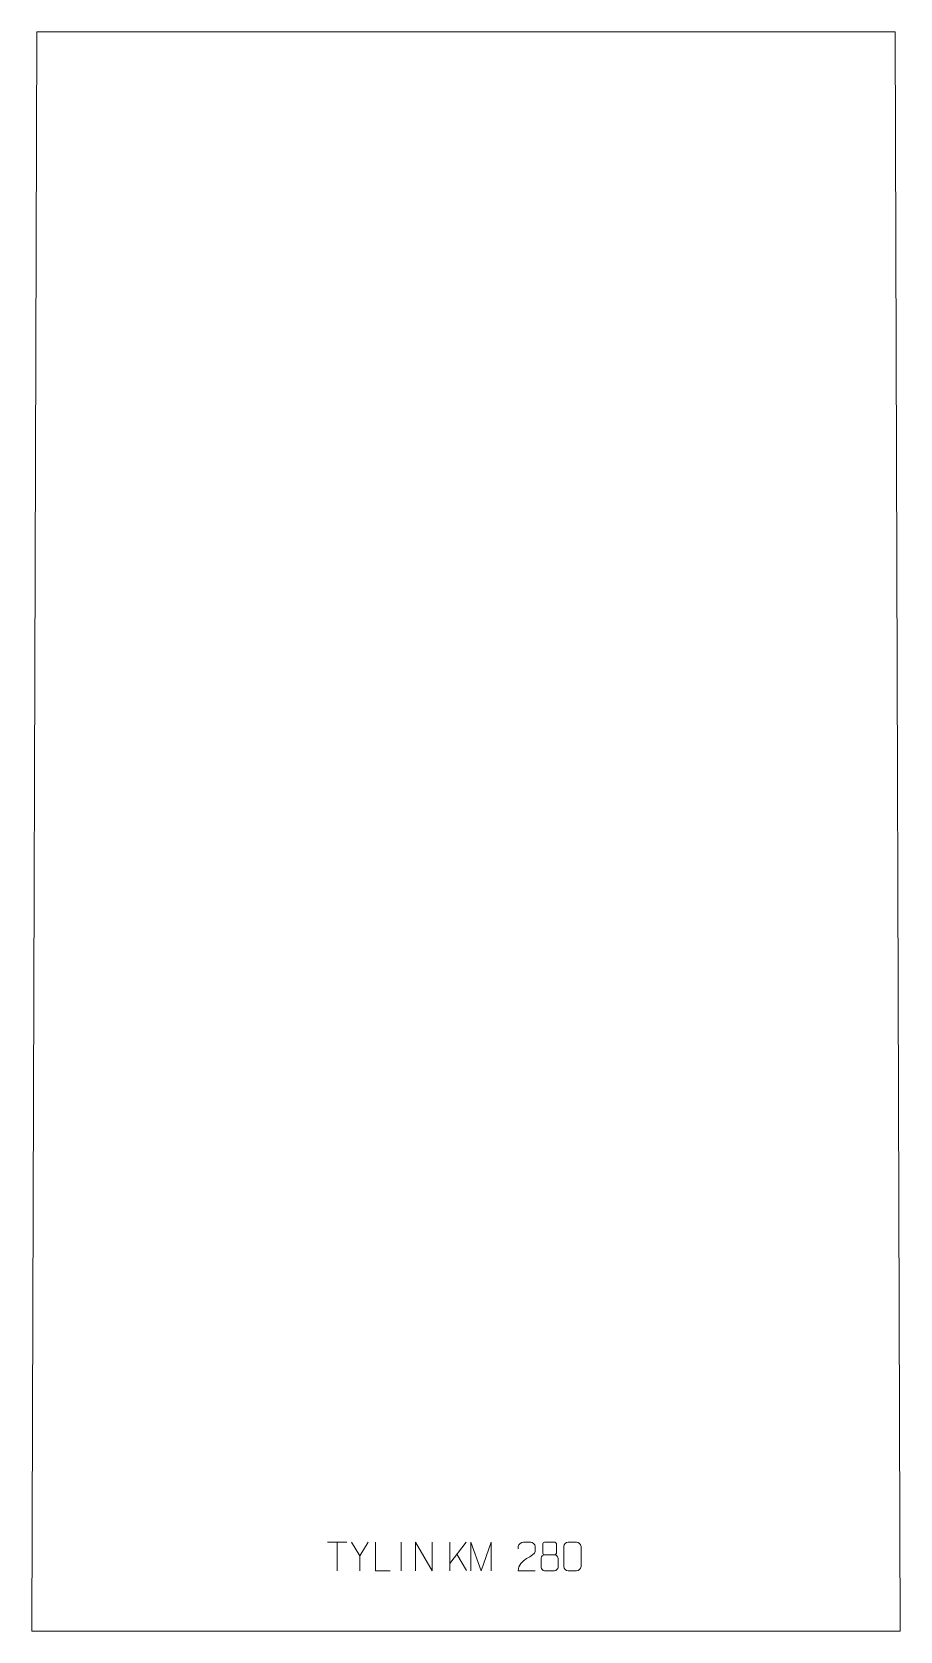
# Model space of a CAD drawing. Header units: millimetres. Extents: x -380 to 380, y -1055 to 345.
import ezdxf

# ---------------------------------------------------------------- set-up
doc = ezdxf.new("R2010")
doc.units = ezdxf.units.MM
doc.header["$MEASUREMENT"] = 0
doc.layers.add('layer 1', color=7, linetype='Continuous')

msp = doc.modelspace()

# ---------------------------------------------------------------- linework, layer by layer
at = {"layer": 'layer 1', "color": 242, "lineweight": 9}
msp.add_open_spline([(379.9998, -1054.9994), (379.9998, -1054.9994), (-379.9998, -1054.9994), (-379.9998, -1054.9994), (-379.9998, -1054.9994), (-379.9998, -1054.9994), (-375.882, 345.0004), (-375.882, 345.0004), (-375.882, 345.0004), (-375.882, 345.0004), (375.882, 345.0004), (375.882, 345.0004), (375.882, 345.0004), (375.882, 345.0004), (379.9998, -1054.9994), (379.9998, -1054.9994)], degree=3, knots=[0, 0, 0, 0, 0.2, 0.2, 0.2, 0.2, 0.4, 0.4, 0.4, 0.4, 0.6, 0.6, 0.6, 0.6, 1, 1, 1, 1], dxfattribs=at)
at = {"layer": 'layer 1', "color": 250, "lineweight": 9}
for points in [[(-121.3554, -977.2596), (-121.3554, -977.2596), (-104.3682, -977.2596), (-104.3682, -977.2596)], [(-112.8616, -1002.1896), (-112.8616, -1002.1896), (-112.8616, -977.2361), (-112.8616, -977.2361)], [(-92.8625, -989.1348), (-92.8625, -989.1348), (-100.1834, -977.2361), (-100.1834, -977.2361)], [(-56.8617, -977.2258), (-56.8617, -977.2258), (-56.8617, -1002.1999), (-56.8617, -1002.1999)], [(-14.2125, -977.2361), (-14.2125, -977.2361), (-14.2125, -1002.1897), (-14.2125, -1002.1897)], [(0.1637, -977.2361), (0.1637, -977.2361), (-14.2125, -995.8758), (-14.2125, -995.8758)], [(0.489, -1002.0939), (0.489, -1002.0939), (-7.9815, -987.7803), (-7.9815, -987.7803)]]:
    msp.add_open_spline(points, degree=3, dxfattribs=at)
for points, knots in [([(-85.5401, -977.2361), (-85.5401, -977.2361), (-92.8625, -989.1348), (-92.8625, -989.1348), (-92.8625, -989.1348), (-92.8625, -989.1348), (-92.8618, -1002.1897), (-92.8618, -1002.1897)], [0, 0, 0, 0, 0.333333333, 0.333333333, 0.333333333, 0.333333333, 1, 1, 1, 1]), ([(-66.3872, -1002.1897), (-66.3872, -1002.1897), (-79.3363, -1002.1897), (-79.3363, -1002.1897), (-79.3363, -1002.1897), (-79.3363, -1002.1897), (-79.3363, -977.2361), (-79.3363, -977.2361)], [0, 0, 0, 0, 0.333333333, 0.333333333, 0.333333333, 0.333333333, 1, 1, 1, 1]), ([(-44.1891, -1002.1896), (-44.1891, -1002.1896), (-44.1891, -977.2361), (-44.1891, -977.2361), (-44.1891, -977.2361), (-44.1891, -977.2361), (-29.5343, -1002.1896), (-29.5343, -1002.1896), (-29.5343, -1002.1896), (-29.5343, -1002.1896), (-29.5343, -977.2361), (-29.5343, -977.2361)], [0, 0, 0, 0, 0.25, 0.25, 0.25, 0.25, 0.5, 0.5, 0.5, 0.5, 1, 1, 1, 1]), ([(4.2958, -1002.1918), (4.2958, -1002.1918), (4.2958, -977.2339), (4.2958, -977.2339), (4.2958, -977.2339), (4.2958, -977.2339), (13.2209, -1002.1918), (13.2209, -1002.1918), (13.2209, -1002.1918), (13.2209, -1002.1918), (21.9808, -977.2344), (21.9808, -977.2344), (21.9808, -977.2344), (21.9808, -977.2344), (21.9808, -1002.1918), (21.9808, -1002.1918)], [0, 0, 0, 0, 0.2, 0.2, 0.2, 0.2, 0.4, 0.4, 0.4, 0.4, 0.6, 0.6, 0.6, 0.6, 1, 1, 1, 1]), ([(60.5097, -1002.2), (55.5953, -1002.1997), (50.6809, -1002.1997), (45.7668, -1002.2), (45.7668, -1002.2), (45.7668, -992.2677), (60.4178, -989.6265), (60.5097, -985.3162), (60.5097, -985.3162), (60.5094, -983.8921), (60.5094, -982.4684), (60.5097, -981.0451), (60.5097, -981.0451), (60.4928, -978.968), (58.37, -977.2432), (56.699, -977.2259), (56.699, -977.2259), (54.6258, -977.2263), (52.5529, -977.2263), (50.4805, -977.2259), (50.4805, -977.2259), (48.6584, -977.2094), (45.8337, -979.0015), (45.7668, -981.0951), (45.7668, -981.0951), (45.7668, -981.0951), (45.7668, -983.1499), (45.7668, -983.1499)], [0, 0, 0, 0, 0.125, 0.125, 0.125, 0.125, 0.25, 0.25, 0.25, 0.25, 0.375, 0.375, 0.375, 0.375, 0.5, 0.5, 0.5, 0.5, 0.625, 0.625, 0.625, 0.625, 0.75, 0.75, 0.75, 0.75, 1, 1, 1, 1]), ([(67.1848, -978.702), (67.1848, -980.915), (67.1848, -984.5973), (67.1848, -986.8106), (67.1848, -986.8106), (67.1998, -987.318), (68.0072, -988.2494), (68.7073, -988.2482), (68.7073, -988.2482), (71.6772, -988.248), (74.6474, -988.3329), (77.6178, -988.3332), (77.6178, -988.3332), (78.4149, -988.329), (79.1356, -987.5387), (79.133, -986.818), (79.133, -986.818), (79.1327, -984.602), (79.1327, -980.9173), (79.133, -978.702), (79.133, -978.702), (79.1145, -977.9912), (78.5031, -977.2308), (77.6692, -977.2382), (77.6692, -977.2382), (74.6521, -977.2385), (71.6352, -977.2385), (68.6186, -977.2382), (68.6186, -977.2382), (67.9922, -977.2306), (67.1681, -977.9416), (67.1848, -978.702)], [0, 0, 0, 0, 0.111111111, 0.111111111, 0.111111111, 0.111111111, 0.222222222, 0.222222222, 0.222222222, 0.222222222, 0.333333333, 0.333333333, 0.333333333, 0.333333333, 0.444444444, 0.444444444, 0.444444444, 0.444444444, 0.555555556, 0.555555556, 0.555555556, 0.555555556, 0.666666667, 0.666666667, 0.666666667, 0.666666667, 0.777777778, 0.777777778, 0.777777778, 0.777777778, 1, 1, 1, 1]), ([(89.5575, -977.2136), (91.9236, -977.2136), (94.2901, -977.2136), (96.6566, -977.2136), (96.6566, -977.2136), (98.6371, -977.178), (100.6631, -978.6723), (100.6902, -981.1144), (100.6902, -981.1144), (100.6898, -986.8718), (100.6898, -992.6296), (100.6902, -998.3878), (100.6902, -998.3878), (100.5481, -1000.7154), (98.8417, -1002.1977), (96.6566, -1002.2085), (96.6566, -1002.2085), (94.2842, -1002.2081), (91.9118, -1002.2081), (89.5398, -1002.2085), (89.5398, -1002.2085), (87.5813, -1002.3141), (85.5749, -1000.4262), (85.5863, -998.4052), (85.5863, -998.4052), (85.5867, -992.6246), (85.5867, -986.8443), (85.5863, -981.0645), (85.5863, -981.0645), (85.5906, -978.9225), (87.3677, -977.2), (89.5575, -977.2136)], [0, 0, 0, 0, 0.111111111, 0.111111111, 0.111111111, 0.111111111, 0.222222222, 0.222222222, 0.222222222, 0.222222222, 0.333333333, 0.333333333, 0.333333333, 0.333333333, 0.444444444, 0.444444444, 0.444444444, 0.444444444, 0.555555556, 0.555555556, 0.555555556, 0.555555556, 0.666666667, 0.666666667, 0.666666667, 0.666666667, 0.777777778, 0.777777778, 0.777777778, 0.777777778, 1, 1, 1, 1]), ([(65.726, -991.2202), (65.726, -994.391), (65.726, -996.0931), (65.726, -999.2645), (65.726, -999.2645), (65.7175, -1000.4864), (67.4154, -1002.1791), (68.668, -1002.1876), (68.668, -1002.1876), (71.6511, -1002.1873), (74.6344, -1002.1873), (77.6178, -1002.1876), (77.6178, -1002.1876), (78.9411, -1002.1759), (80.5615, -1000.5543), (80.5504, -999.2551), (80.5504, -999.2551), (80.5501, -996.0869), (80.5501, -994.3881), (80.5504, -991.2202), (80.5504, -991.2202), (80.4807, -989.8398), (78.9029, -988.2612), (77.5975, -988.2673), (77.5975, -988.2673), (74.6209, -988.2676), (71.6443, -988.2676), (68.668, -988.2673), (68.668, -988.2673), (67.5885, -988.2609), (65.7422, -989.8398), (65.726, -991.2202)], [0, 0, 0, 0, 0.111111111, 0.111111111, 0.111111111, 0.111111111, 0.222222222, 0.222222222, 0.222222222, 0.222222222, 0.333333333, 0.333333333, 0.333333333, 0.333333333, 0.444444444, 0.444444444, 0.444444444, 0.444444444, 0.555555556, 0.555555556, 0.555555556, 0.555555556, 0.666666667, 0.666666667, 0.666666667, 0.666666667, 0.777777778, 0.777777778, 0.777777778, 0.777777778, 1, 1, 1, 1])]:
    msp.add_open_spline(points, degree=3, knots=knots, dxfattribs=at)

doc.saveas('drawing.dxf')
